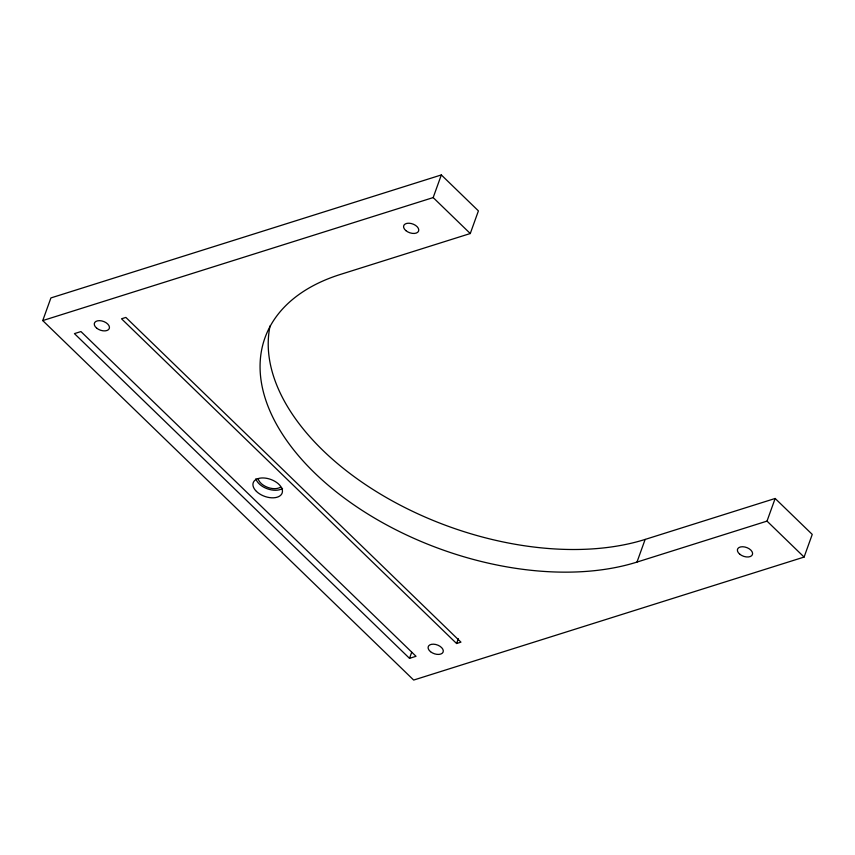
<?xml version="1.0" encoding="UTF-8"?>
<svg xmlns="http://www.w3.org/2000/svg" width="855" height="855" viewBox="0 0 855 855"><rect width="100%" height="100%" fill="white"/><g stroke="black" fill="none" stroke-linecap="round" stroke-linejoin="round"><path stroke-width="1.28" d="M42.75 320.582L50.905 297.935L441.33 174.944L478.415 210.886L470.271 233.533L340.247 274.487A237.669 139.365 19.8 0 0 314.768 473.05A237.669 139.365 19.8 0 0 636.986 562.077L767.01 521.112L775.154 498.476L812.25 534.418L804.095 557.065L413.67 680.056L42.75 320.582L433.175 197.58L441.33 174.944M409.513 658.35L416.032 656.298L80.958 331.569L74.438 333.621L409.513 658.35L411.683 652.312M456.591 643.516L460.941 642.148L125.867 317.419L121.528 318.787L456.591 643.516L458.333 638.685M636.986 562.077L645.14 539.43L775.154 498.476M433.175 197.58L470.271 233.533M767.01 521.112L804.095 557.065M645.14 539.43A237.669 139.365 19.8 0 1 387.967 498.486A237.669 139.365 19.8 0 1 270.084 325.873M280.611 487.094A12.878 7.545 19.8 0 1 267.829 487.436A12.878 7.545 19.8 0 1 258.231 479.014M282.567 488.387A15.347 8.999 19.8 0 1 267.337 488.793A15.347 8.999 19.8 0 1 255.891 478.757M96.668 328.138A7.919 4.649 19.8 0 0 109.28 328.534A7.919 4.649 19.8 0 0 99.629 320.657A7.919 4.649 19.8 0 0 96.668 328.138M739.799 554.232A7.919 4.649 19.8 0 0 752.411 554.628A7.919 4.649 19.8 0 0 742.76 546.74A7.919 4.649 19.8 0 0 739.799 554.232M405.869 230.615A7.919 4.649 19.8 0 0 418.555 231.171A7.919 4.649 19.8 0 0 409.053 223.219A7.919 4.649 19.8 0 0 405.869 230.615M430.503 651.67A7.919 4.649 19.8 0 0 443.114 652.066A7.919 4.649 19.8 0 0 433.453 644.178A7.919 4.649 19.8 0 0 430.503 651.67M256.457 491.422A15.347 8.999 19.8 0 0 281.605 494.158A15.347 8.999 19.8 0 0 265.007 478.073A15.347 8.999 19.8 0 0 256.457 491.422"/></g></svg>
